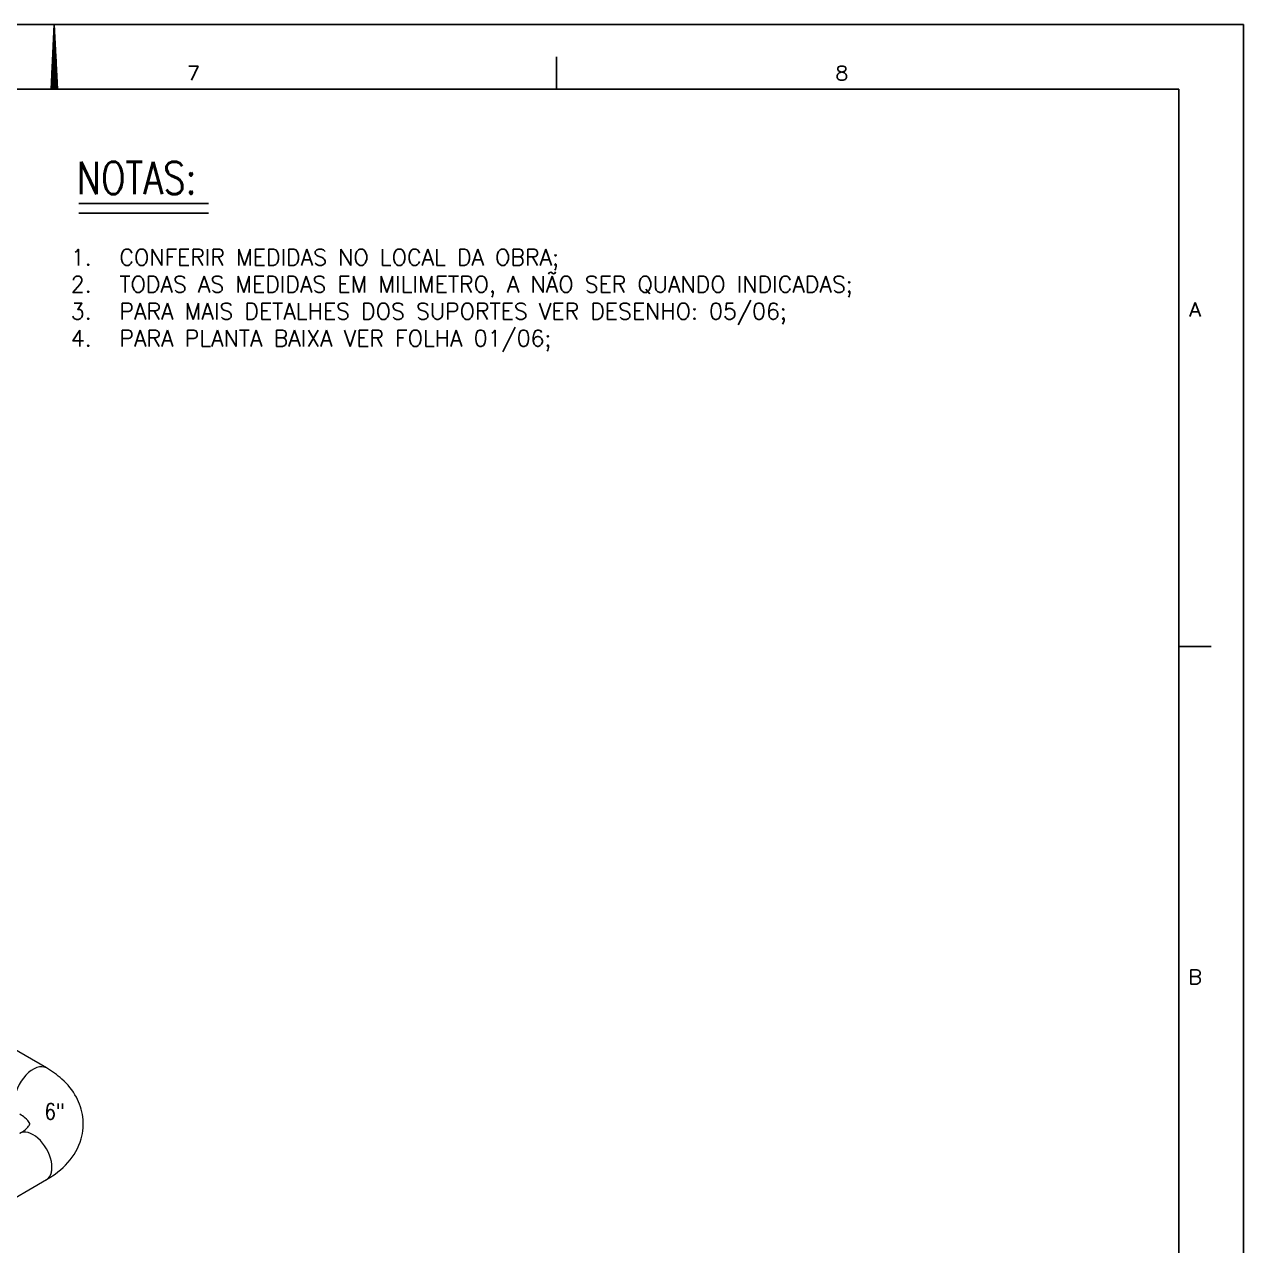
# Model space of a CAD drawing. Header units: millimetres. Extents: x -312439 to 477422, y -331570 to 212570.
# Drawn here: x 370537 to 379942, y 104489 to 113913 of the extents above; entities that cross this region are included whole.
import ezdxf

# ---------------------------------------------------------------- set-up
doc = ezdxf.new("R2010")
doc.units = ezdxf.units.MM
for name, color, linetype in [('1', 7, 'Continuous'), ('2', 2, 'Continuous'), ('ARCONDTEXTO', 4, 'Continuous'), ('FORMATO A1', 1, 'Continuous')]:
    doc.layers.add(name, color=color, linetype=linetype)
doc.styles.add('ROMANS', font='romans.shx', dxfattribs={"height": 187.5})

# ---------------------------------------------------------------- blocks, each defined once
blk = doc.blocks.new('A$C2D342850')
at = {"layer": 'FORMATO A1', "color": 1, "linetype": 'Continuous'}
for p, q in [((84100, 0), (0, 0)), ((65750, 0), (65699.5, -1000)), ((65750, -1000), (65750, 0)), ((65800.5, -1000), (65750, 0)), ((84100, -59400), (84100, 0)), ((65741, -1000), (65741, -178.22)), ((65759, -1000), (65759, -178.22)), ((65732, -1000), (65732, -356.44)), ((65768, -1000), (65768, -356.44)), ((65723, -1000), (65723, -534.65)), ((65777, -1000), (65777, -534.65)), ((73500, -1000), (73500, -500)), ((65714, -1000), (65714, -712.87)), ((65786, -1000), (65786, -712.87)), ((67827.8, -643.44), (67972.17, -643.44)), ((67972.17, -643.44), (67869.05, -860)), ((65705, -1000), (65705, -891.09)), ((65795, -1000), (65795, -891.09)), ((83350.89, -4293.44), (83268.39, -4510)), ((83350.89, -4293.44), (83433.39, -4510)), ((83299.33, -4437.81), (83402.46, -4437.81)), ((83100, -9600), (83600, -9600)), ((83283.79, -14593.44), (83283.79, -14810))]:
    blk.add_line(p, q, dxfattribs=at)
at = {"layer": 'FORMATO A1', "color": 2, "linetype": 'Continuous'}
for p, q in [((2500, -1000), (83100, -1000)), ((83100, -1000), (83100, -58400))]:
    blk.add_line(p, q, dxfattribs=at)
at = {"layer": 'FORMATO A1', "color": 1, "linetype": 'Continuous'}
for points in [[(77880.2, -643.44), (77849.26, -653.75), (77838.95, -674.37), (77838.95, -695), (77849.26, -715.62), (77869.89, -725.94), (77911.14, -736.25), (77942.08, -746.56), (77962.7, -767.19), (77973.01, -787.81), (77973.01, -818.75), (77962.7, -839.37), (77952.39, -849.69), (77921.45, -860), (77880.2, -860), (77849.26, -849.69), (77838.95, -839.37), (77828.64, -818.75), (77828.64, -787.81), (77838.95, -767.19), (77859.58, -746.56), (77890.51, -736.25), (77931.76, -725.94), (77952.39, -715.62), (77962.7, -695), (77962.7, -674.37), (77952.39, -653.75), (77921.45, -643.44), (77880.2, -643.44)], [(83283.79, -14593.44), (83376.6, -14593.44), (83407.54, -14603.75), (83417.85, -14614.06), (83428.17, -14634.69), (83428.17, -14655.31), (83417.85, -14675.94), (83407.54, -14686.25), (83376.6, -14696.56)], [(83283.79, -14696.56), (83376.6, -14696.56), (83407.54, -14706.87), (83417.85, -14717.19), (83428.17, -14737.81), (83428.17, -14768.75), (83417.85, -14789.37), (83407.54, -14799.69), (83376.6, -14810), (83283.79, -14810)]]:
    blk.add_lwpolyline(points, dxfattribs=at)

msp = doc.modelspace()

# ---------------------------------------------------------------- linework, layer by layer
at = {"color": 5, "linetype": 'Continuous', "lineweight": 0, "extrusion": (-1.11022e-16, 0.816497, 0.57735)}
for p, q in [((370706.594, 105859.928), (361937.317, 110922.873)), ((369838.874, 104497.056), (370706.594, 104998.034))]:
    msp.add_line(p, q, dxfattribs=at)
at = {"color": 5, "linetype": 'Continuous', "lineweight": 0}
for centre, major_axis, start_param, end_param in [((370603.532, 105681.419), (-103.062, -178.509), 3.14159265, 5.49778714), ((370603.532, 105176.543), (-103.062, 178.509), 3.14159265, 6.28318531), ((370603.532, 105176.519), (-103.062, 178.509), 3.12746729, 3.92706136)]:
    msp.add_ellipse(centre, major_axis=major_axis, ratio=0.57735027, start_param=start_param, end_param=end_param, dxfattribs=at)
for points, knots in [([(370706.594, 104998.01), (370768.572, 105033.793), (370824.881, 105077.334), (370917.679, 105182.485), (370954.592, 105244.443), (370989.93, 105367.726), (370994.606, 105425.688), (370980.447, 105535.627), (370962.816, 105587.327), (370908.713, 105687.252), (370870.079, 105733.842), (370789.63, 105806.647), (370749.509, 105835.151), (370706.594, 105859.928)], [1.57079633, 1.57079633, 1.57079633, 1.57079633, 1.88495559, 1.88495559, 2.1921911, 2.1921911, 2.43041341, 2.43041341, 2.65917144, 2.65917144, 2.92406257, 2.92406257, 3.14159265, 3.14159265, 3.14159265, 3.14159265]), ([(370501.815, 105355.809), (370524.45, 105369.003), (370541.907, 105382.501), (370566.021, 105405.819), (370572.519, 105415.433), (370579.415, 105428.563), (370578.525, 105428.944), (370578.524, 105428.998), (370579.23, 105430.677), (370569.225, 105447.558), (370558.732, 105460.916), (370529.392, 105484.683), (370516.126, 105493.871), (370500.469, 105502.91)], [1.5755773, 1.5755773, 1.5755773, 1.5755773, 1.81792283, 1.81792283, 2.06181007, 2.06181007, 2.37173543, 2.37173543, 2.68589469, 2.68589469, 2.97542219, 2.97542219, 3.14159265, 3.14159265, 3.14159265, 3.14159265])]:
    msp.add_open_spline(points, degree=3, knots=knots, dxfattribs=at)
at = {"layer": '1', "color": 1}
msp.add_line((370955.417, 112455.837, 0), (371957.647, 112455.837, 0), dxfattribs=at)
at = {"layer": '2', "color": 2}
msp.add_line((370955.417, 112530.837, 0), (371957.647, 112530.837, 0), dxfattribs=at)
at = {"layer": 'FORMATO A1', "color": 1, "linetype": 'Continuous'}
for p, q in [((370767.032, 113912.941, 0), (370741.782, 113412.941, 0)), ((370767.032, 113412.941, 0), (370767.032, 113912.941, 0)), ((370792.282, 113412.941, 0), (370767.032, 113912.941, 0)), ((379942.032, 84212.941, 0), (379942.032, 113912.941, 0)), ((370762.532, 113412.941, 0), (370762.532, 113823.831, 0)), ((370771.532, 113412.941, 0), (370771.532, 113823.831, 0)), ((370758.032, 113412.941, 0), (370758.032, 113734.721, 0)), ((370776.032, 113412.941, 0), (370776.032, 113734.721, 0)), ((374642.032, 113412.941, 0), (374642.032, 113662.941, 0)), ((370749.032, 113412.941, 0), (370749.032, 113556.506, 0)), ((370753.532, 113412.941, 0), (370753.532, 113645.616, 0)), ((370780.532, 113412.941, 0), (370780.532, 113645.616, 0)), ((370785.032, 113412.941, 0), (370785.032, 113556.506, 0)), ((370744.532, 113412.941, 0), (370744.532, 113467.396, 0)), ((370789.532, 113412.941, 0), (370789.532, 113467.396, 0))]:
    msp.add_line(p, q, dxfattribs=at)
at = {"layer": 'FORMATO A1', "color": 2, "linetype": 'Continuous'}
for p, q in [((339142.032, 113412.941, 0), (379442.032, 113412.941, 0)), ((379442.032, 113412.941, 0), (379442.032, 84712.941, 0))]:
    msp.add_line(p, q, dxfattribs=at)

# ---------------------------------------------------------------- block references
at = {"layer": 'FORMATO A1', "xscale": 0.5, "yscale": 0.5, "zscale": 0.5}
msp.add_blockref('A$C2D342850', (337892.032, 113912.941, 0), dxfattribs=at)

# ---------------------------------------------------------------- texts
at = {"layer": '2', "color": 2, "style": 'ROMANS', "width": 0.8}
msp.add_text('NOTAS:', height=250, dxfattribs=at).set_placement((370939.077, 112603.731, 0))
at = {"layer": 'ARCONDTEXTO', "linetype": 'Continuous', "lineweight": -3, "style": 'ROMANS', "width": 0.8}
msp.add_text('6"', height=125, dxfattribs=at).set_placement((370693.308, 105461.87))
at = {"layer": 'FORMATO A1', "color": 4, "linetype": 'Continuous', "insert": (370894.882, 112178.598, 0), "char_height": 125, "width": 8276.95579, "attachment_point": 1, "style": 'ROMANS'}
msp.add_mtext('\\pxi-3,l3,t3;1.^ICONFERIR MEDIDAS NO LOCAL DA OBRA;\\P2.^ITODAS AS MEDIDAS EM MILIMETRO, A NÃO SER QUANDO INDICADAS;\\P3.^IPARA MAIS DETALHES DOS SUPORTES VER DESENHO: 05/06;\\P4.^IPARA PLANTA BAIXA VER FOLHA 01/06;', dxfattribs=at)

doc.saveas('drawing.dxf')
